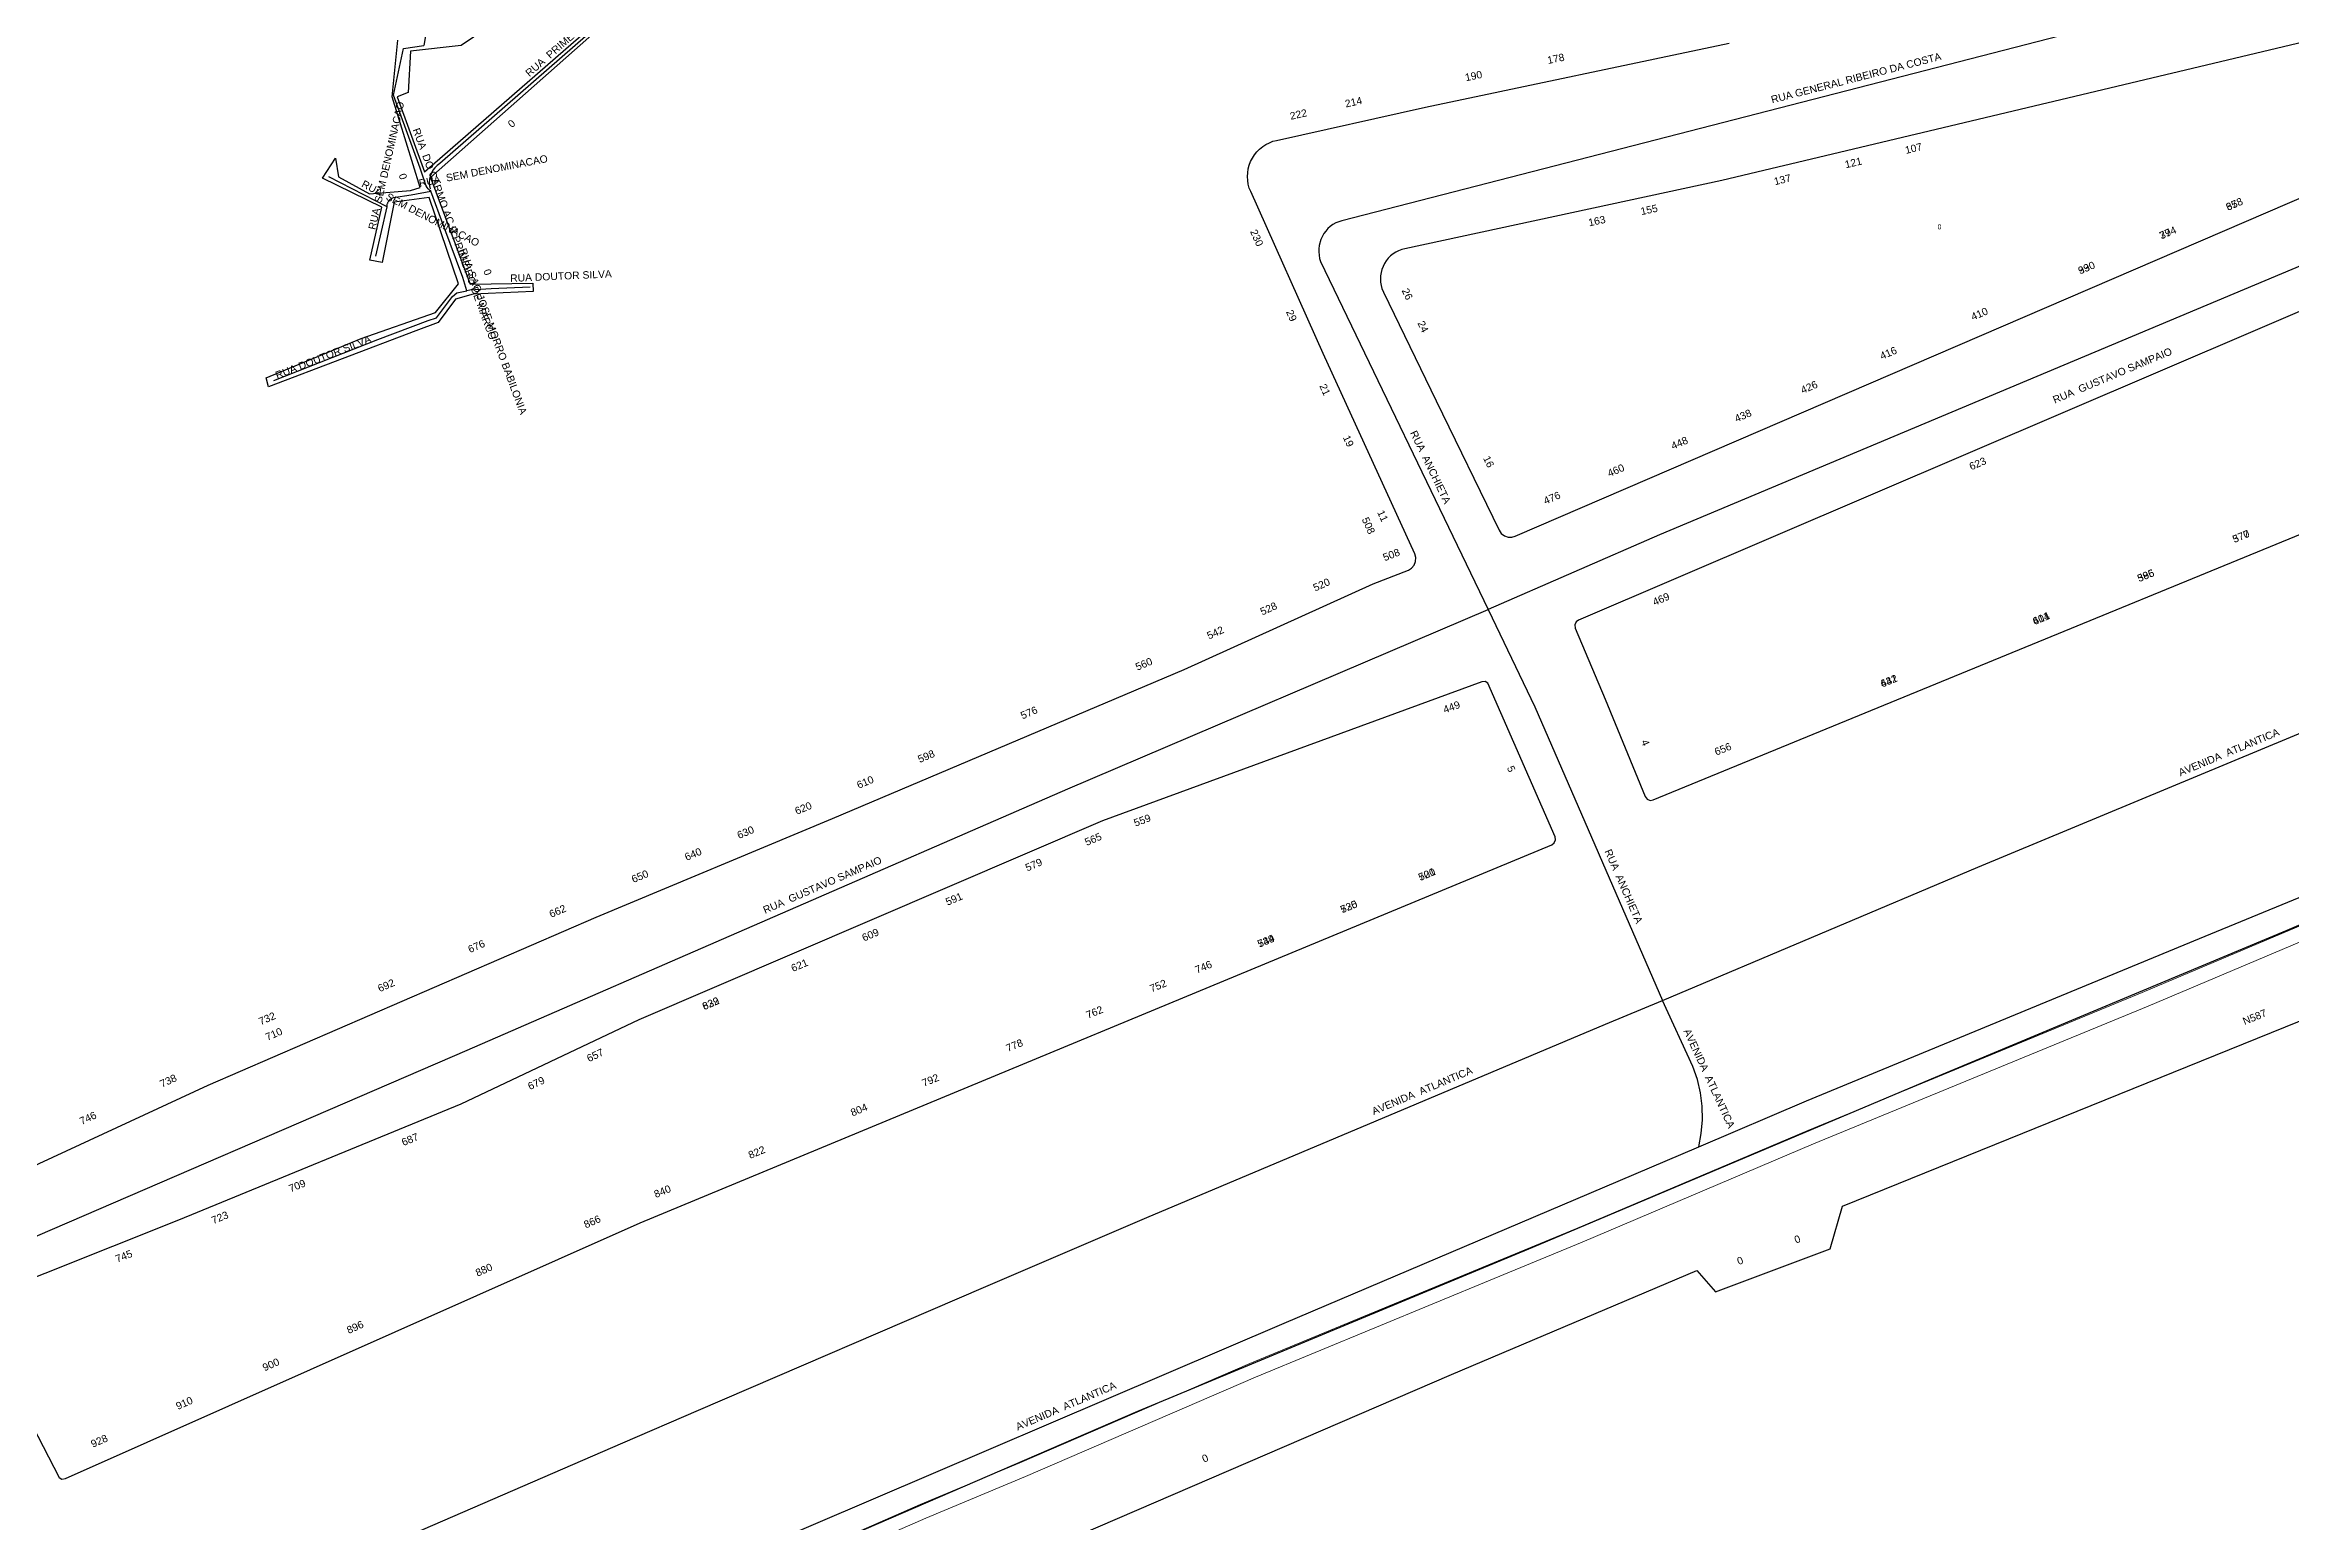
# Model space of a CAD drawing. Header units: millimetres. Extents: x 617751 to 636088, y 68402 to 77988.
# Drawn here: x 630989.5 to 631353.6, y 72090.8 to 72330.3 of the extents above; entities that cross this region are included whole.
import ezdxf

# ---------------------------------------------------------------- set-up
doc = ezdxf.new("R2010")
doc.units = ezdxf.units.MM
doc.header["$LTSCALE"] = 3
doc.header["$MEASUREMENT"] = 0
for name, color, linetype in [('ALINHAMENTO PREDIAL', 120, 'Continuous'), ('NOME LOGRADOURO', 252, 'Continuous'), ('NUMERAÇÃO', 7, 'Continuous'), ('OBRA DE ARTE', 190, 'Continuous')]:
    doc.layers.add(name, color=color, linetype=linetype)
doc.styles.get("Standard").update_dxf_attribs({"font": 'arial.ttf'})

msp = doc.modelspace()

# ---------------------------------------------------------------- linework, layer by layer
at = {"layer": 'ALINHAMENTO PREDIAL'}
for points in [[(631051.06, 72309.66), (631083.52, 72337.98), (631084.11, 72338.49), (631084.68, 72339.02), (631085.23, 72339.57), (631085.76, 72340.14), (631086.28, 72340.73), (631086.77, 72341.33), (631087.23, 72341.96), (631087.68, 72342.59), (631088.1, 72343.25), (631088.5, 72343.92), (631088.88, 72344.6), (631089.23, 72345.29), (631093.14, 72355.53), (631086.69, 72348.65), (631070.51, 72339.32), (631057.03, 72330.17), (631048.82, 72329.25), (631048.4, 72322.54), (631046.61, 72321.82), (631051.06, 72309.66)], [(631084.23, 72337.24), (631052.04, 72308.74), (631058.45, 72291.47), (631068.65, 72291.64), (631068.7, 72290.29), (631058.96, 72289.86), (631056.07, 72289.02), (631053.27, 72285.27), (631049.64, 72283.87), (631025.76, 72274.83), (631025.38, 72276.27), (631040.79, 72282.64), (631052.86, 72286.89), (631056.6, 72291.5), (631051.84, 72305.5), (631046.14, 72304.76), (631044.21, 72294.95), (631042.2, 72295.35), (631044.14, 72303.93), (631034.53, 72308.66), (631036.62, 72311.9), (631037.15, 72308.84), (631042.16, 72306.1), (631048.8, 72306.67), (631050.39, 72307.12), (631045.83, 72321.85), (631046.75, 72331.03)], [(631084.23, 72337.24), (631052.04, 72308.74), (631058.45, 72291.47), (631068.65, 72291.64), (631068.7, 72290.29), (631058.96, 72289.86), (631056.07, 72289.02), (631053.27, 72285.27), (631049.64, 72283.87), (631025.76, 72274.83), (631025.38, 72276.27), (631040.79, 72282.64), (631052.86, 72286.89), (631056.6, 72291.5), (631051.84, 72305.5), (631046.14, 72304.76), (631044.21, 72294.95), (631042.2, 72295.35), (631044.14, 72303.93), (631034.53, 72308.66), (631036.62, 72311.9), (631037.15, 72308.84), (631042.16, 72306.1), (631048.8, 72306.67), (631050.39, 72307.12), (631045.83, 72321.85), (631046.75, 72331.03)], [(631387.14, 72338.29), (631261.38, 72308.28), (631209.96, 72297.21), (631209.46, 72297.07), (631208.97, 72296.88), (631208.5, 72296.65), (631208.07, 72296.36), (631207.66, 72296.03), (631207.29, 72295.66), (631206.96, 72295.25), (631206.68, 72294.81), (631206.44, 72294.34), (631206.26, 72293.85), (631206.12, 72293.35), (631206.04, 72292.83), (631206.02, 72292.31), (631206.04, 72291.79), (631206.13, 72291.27), (631206.26, 72290.76), (631206.52, 72290.14)], [(630975.96, 72143.04), (631015.98, 72161.61), (631078.88, 72188.86), (631117.19, 72204.84), (631174.21, 72229.01), (631204.86, 72242.86), (631210.56, 72245.09), (631211.08, 72245.43), (631211.48, 72245.92), (631211.7, 72246.5), (631211.74, 72247.12), (631211.57, 72247.75), (631196.71, 72280.22), (631184.99, 72306.47), (631184.76, 72307.05), (631184.6, 72307.66), (631184.5, 72308.28), (631184.46, 72308.91), (631184.5, 72309.53), (631184.59, 72310.15), (631184.75, 72310.76), (631184.98, 72311.35), (631185.26, 72311.91), (631185.6, 72312.43), (631186, 72312.92), (631186.44, 72313.37), (631186.93, 72313.76), (631187.46, 72314.11), (631188.02, 72314.39), (631188.6, 72314.62), (631189.16, 72314.77), (631213.31, 72320.16), (631262.54, 72330.51)], [(630975.96, 72143.04), (631015.98, 72161.61), (631078.88, 72188.86), (631117.19, 72204.84), (631174.21, 72229.01), (631204.86, 72242.86), (631210.56, 72245.09), (631211.08, 72245.43), (631211.48, 72245.92), (631211.7, 72246.5), (631211.74, 72247.12), (631211.57, 72247.75), (631196.71, 72280.22), (631184.99, 72306.47), (631184.76, 72307.05), (631184.6, 72307.66), (631184.5, 72308.28), (631184.46, 72308.91), (631184.5, 72309.53), (631184.59, 72310.15), (631184.75, 72310.76), (631184.98, 72311.35), (631185.26, 72311.91), (631185.6, 72312.43), (631186, 72312.92), (631186.44, 72313.37), (631186.93, 72313.76), (631187.46, 72314.11), (631188.02, 72314.39), (631188.6, 72314.62), (631189.16, 72314.77), (631213.31, 72320.16), (631262.54, 72330.51)], [(631206.52, 72290.14), (631215.04, 72272.55), (631225.25, 72251.57), (631225.61, 72251.05), (631226.11, 72250.68), (631226.7, 72250.47), (631227.33, 72250.46), (631227.84, 72250.6), (631392.82, 72321.68)], [(631237.6, 72235.7), (631242.45, 72224.17), (631248.93, 72208.38), (631249.25, 72207.97), (631249.72, 72207.77), (631250.24, 72207.84), (631408.47, 72272.81), (631408.89, 72273.12), (631409.09, 72273.6), (631409.02, 72274.12), (631396.81, 72303.86), (631396.49, 72304.27), (631396.02, 72304.47), (631395.49, 72304.4), (631238.12, 72237.01), (631237.72, 72236.69), (631237.52, 72236.21), (631237.6, 72235.7)], [(630978.26, 72125.45), (630984.96, 72111.39), (630991.83, 72097.96), (630992.3, 72097.74), (630992.87, 72097.82), (631086.02, 72139.26), (631233.79, 72200.56), (631234.2, 72200.88), (631234.4, 72201.35), (631234.33, 72201.88), (631223.45, 72226.78), (631223, 72227.02), (631222.43, 72226.99), (631160.95, 72204.46), (631085.8, 72172.19), (631056.98, 72158.52), (631011.18, 72139.71), (630978.79, 72126.81), (630978.38, 72126.5), (630978.17, 72126.02), (630978.26, 72125.45)], [(631382.85, 72199.52), (631352.95, 72186.66), (631295.28, 72162.56), (631230.68, 72135.29), (631166.65, 72108.69), (631110.26, 72084.3)], [(631382.85, 72199.52), (631352.95, 72186.66), (631295.28, 72162.56), (631230.68, 72135.29), (631166.65, 72108.69), (631110.26, 72084.3)], [(631382.85, 72199.52), (631352.95, 72186.66), (631295.28, 72162.56), (631230.68, 72135.29), (631166.65, 72108.69), (631110.26, 72084.3)], [(631139.46, 72081.01), (631217.54, 72114.71), (631257.28, 72131.56), (631260.35, 72128.09), (631278.92, 72135.04), (631280.92, 72141.98), (631363.8, 72175.54)], [(631139.46, 72081.01), (631217.54, 72114.71), (631257.28, 72131.56), (631260.35, 72128.09), (631278.92, 72135.04), (631280.92, 72141.98), (631363.8, 72175.54)], [(631139.46, 72081.01), (631217.54, 72114.71), (631257.28, 72131.56), (631260.35, 72128.09), (631278.92, 72135.04), (631280.92, 72141.98), (631363.8, 72175.54)]]:
    msp.add_lwpolyline(points, dxfattribs=at)
at = {"layer": 'NOME LOGRADOURO'}
for points in [[(631083.92, 72337.52), (631053.53, 72311.01), (631053.12, 72310.7), (631052.75, 72310.33), (631052.44, 72309.92), (631052.18, 72309.46), (631051.99, 72308.98), (631051.88, 72308.47), (631051.83, 72307.95), (631051.86, 72307.43), (631051.96, 72306.92)], [(631339.76, 72337.85), (631199.75, 72301.75), (631199.25, 72301.59), (631198.77, 72301.38), (631198.32, 72301.12), (631197.89, 72300.82), (631197.5, 72300.47), (631197.15, 72300.08), (631196.83, 72299.66), (631196.34, 72298.7)], [(631052.09, 72306.52), (631051.87, 72306.72), (631051.67, 72306.93), (631051.49, 72307.16), (631051.34, 72307.41), (631051.21, 72307.68), (631050.35, 72310.26), (631046.03, 72322.08), (631047.65, 72329.68), (631050.97, 72330.14)], [(631051.39, 72332.65), (631050.97, 72330.14)], [(631405.38, 72313.55), (631395.92, 72311.11), (631387.36, 72307.95), (631251.25, 72250.82), (631223.46, 72238.73)], [(631044.99, 72303.98), (631035.56, 72308.89)], [(631044.99, 72303.98), (631044.99, 72304.09), (631045, 72304.2), (631045.01, 72304.31), (631045.04, 72304.41), (631045.07, 72304.52), (631045.1, 72304.62), (631045.15, 72304.72), (631045.2, 72304.82), (631045.26, 72304.92), (631045.32, 72305.01), (631045.39, 72305.09), (631045.47, 72305.17), (631045.55, 72305.24), (631045.64, 72305.31), (631045.73, 72305.38), (631045.82, 72305.43), (631045.92, 72305.48), (631046.02, 72305.53), (631048.89, 72305.93), (631052.08, 72306.55)], [(631057.95, 72290.37), (631057.27, 72292.53), (631054.2, 72300.82), (631052.08, 72306.55)], [(631057.95, 72290.37), (631057.27, 72292.53), (631054.2, 72300.82), (631052.08, 72306.55)], [(631043.18, 72295.99), (631044.99, 72303.98)], [(631196.34, 72298.7), (631196.07, 72297.73), (631196.01, 72297.21), (631196.01, 72296.69), (631196.06, 72296.16), (631196.16, 72295.65), (631196.32, 72295.15), (631223.46, 72238.73)], [(631026.62, 72275.85), (631043.52, 72282.49), (631051.64, 72285.58), (631053.01, 72286.02), (631055.61, 72289.45), (631056.33, 72290.04), (631057.95, 72290.37)], [(631068.19, 72290.96), (631061.86, 72290.68), (631058.42, 72290.49), (631057.95, 72290.37)], [(631257.61, 72151.6), (631275.07, 72159.07), (631338.8, 72185.4), (631385.39, 72204.55), (631465.84, 72236.76), (631470.69, 72238.36), (631513.87, 72252.59), (631537, 72258.31), (631575.35, 72266.77)], [(631251.74, 72175.34), (631302.85, 72196.92), (631369.27, 72224.57), (631423.94, 72246.58)], [(630965.09, 72127.48), (630980.85, 72133.99), (631058, 72167.29), (631155.34, 72209.62), (631223.46, 72238.73)], [(631223.46, 72238.73), (631231.06, 72222.93), (631251.74, 72175.34)], [(630882.82, 72014.05), (630893.06, 72019.56), (630901.47, 72023.42), (630953.4, 72046.77), (631024.85, 72078.33), (631083.19, 72103.61), (631095.46, 72108.93), (631141.66, 72128.78), (631168.13, 72140.15), (631242.52, 72171.51), (631251.74, 72175.34)], [(631257.61, 72151.6), (631258.03, 72153.77), (631258.21, 72155.97), (631258.17, 72158.18), (631257.89, 72160.37), (631257.39, 72162.52), (631256.67, 72164.61), (631251.74, 72175.34)], [(630868.15, 71983.23), (630878.39, 71986.56), (630895.96, 71993.9), (630915.26, 72002.74), (630984, 72032.97), (631005.62, 72042.57), (631059.98, 72066.7), (631068.14, 72070.32), (631104.79, 72086.35), (631190.42, 72123), (631244.55, 72146.01), (631257.61, 72151.6)], [(630868.15, 71983.23), (630878.39, 71986.56), (630895.96, 71993.9), (630915.26, 72002.74), (630984, 72032.97), (631005.62, 72042.57), (631059.98, 72066.7), (631068.14, 72070.32), (631104.79, 72086.35), (631190.42, 72123), (631244.55, 72146.01), (631257.61, 72151.6)]]:
    msp.add_lwpolyline(points, dxfattribs=at)
at = {"layer": 'OBRA DE ARTE', "lineweight": 20}
for points in [[(631715.64, 72276.49), (631690.01, 72275.78), (631668.86, 72274.64), (631653.84, 72273.69), (631643.76, 72272.56), (631617.15, 72270.21), (631601.69, 72267.7), (631577.16, 72263.61), (631557.18, 72259.01), (631529.96, 72252.31), (631504.51, 72245.28), (631456.78, 72228.77), (631427.48, 72217.29), (631381.06, 72198.42), (631329.51, 72176.6), (631275.27, 72154.27), (631237.8, 72138.36), (631223.56, 72132.45), (631184.86, 72116.45), (631147.56, 72100.37), (631131.41, 72093.6), (631096.01, 72078.12)], [(631715.7, 72274.09), (631690.11, 72273.39), (631669, 72272.25), (631654.05, 72271.3), (631644, 72270.17), (631617.44, 72267.83), (631602.07, 72265.33), (631577.62, 72261.26), (631557.73, 72256.67), (631530.56, 72249.99), (631505.22, 72242.99), (631457.61, 72226.52), (631428.37, 72215.06), (631381.98, 72196.21), (631330.44, 72174.39), (631276.19, 72152.06), (631238.73, 72136.15), (631224.47, 72130.24), (631185.79, 72114.24), (631148.5, 72098.16), (631132.35, 72091.39), (631096.96, 72075.92)]]:
    msp.add_lwpolyline(points, dxfattribs=at)

# ---------------------------------------------------------------- texts
at = {"layer": 'ALINHAMENTO PREDIAL'}
msp.add_text('0', height=0.8, dxfattribs=at).set_placement((631296.33, 72300.36))
at = {"layer": 'NOME LOGRADOURO'}
for s, rotation, p in [('RUA  PRIMEIRO DE MARCO MORRO BABILONIA', 41.1046, (631068.07, 72325.02)), ('RUA GENERAL RIBEIRO DA COSTA', 14.46, (631269.51, 72320.77)), ('RUA  SEM DENOMINACAO', 77.25, (631043.11, 72300.2)), ('RUA  DO CARMO AC R PRIMEIRO DE MARCO', 290.0942, (631049.13, 72316.51)), ('RUA  SEM DENOMINACAO', 11.02, (631050.29, 72307.22)), ('RUA  SEM DENOMINACAO', 332.46, (631040.74, 72307.32)), ('RUA SAO JOSE MORRO BABILONIA', 290.32, (631056.67, 72297.02)), ('RUA SAO JOSE MORRO BABILONIA', 290.32, (631056.67, 72297.02)), ('RUA DOUTOR SILVA', 2.55, (631064.98, 72291.82)), ('RUA DOUTOR SILVA', 21.46, (631027.19, 72276.07)), ('RUA  GUSTAVO SAMPAIO', 22.77, (631315.32, 72272.09)), ('RUA  ANCHIETA', 295.6892, (631210.79, 72267.37)), ('AVENIDA  ATLANTICA', 22.6, (631335.68, 72211.66)), ('RUA  GUSTAVO SAMPAIO', 23.5027, (631106.27, 72189.37)), ('RUA  ANCHIETA', 293.4871, (631242.32, 72199.53)), ('AVENIDA  ATLANTICA', 294.6769, (631255.12, 72170.39)), ('AVENIDA  ATLANTICA', 22.8603, (631204.94, 72156.75)), ('AVENIDA  ATLANTICA', 23.1711, (631147.22, 72105.59)), ('AVENIDA  ATLANTICA', 23.1711, (631147.22, 72105.59))]:
    msp.add_text(s, height=1.2, rotation=rotation, dxfattribs=at).set_placement(p)
at = {"layer": 'NUMERAÇÃO'}
for s, rotation, p in [('190', 11.8746, (631219.87, 72324.35)), ('178', 11.8746, (631233.2, 72327.15)), ('222', 12.5831, (631191.49, 72318.1)), ('214', 12.5831, (631200.42, 72320.1)), ('0', 41.5468, (631065.23, 72316.74)), ('121', 13.4283, (631281.45, 72310.24)), ('107', 13.4283, (631291.21, 72312.57)), ('0', 287.1531, (631046.87, 72309.19)), ('137', 13.4283, (631269.96, 72307.5)), ('155', 12.1557, (631248.33, 72302.65)), ('358', 23.3069, (631343.39, 72303.34)), ('67', 23.3069, (631343.39, 72303.34)), ('163', 12.1557, (631239.86, 72300.83)), ('79', 23.3069, (631332.6, 72298.7)), ('374', 23.3069, (631332.6, 72298.7)), ('230', 294.0262, (631184.86, 72300.01)), ('230', 294.0262, (631184.86, 72300.01)), ('0', 290.3149, (631060.57, 72293.64)), ('390', 23.3069, (631319.42, 72293.02)), ('93', 23.3069, (631319.42, 72293.02)), ('26', 295.8115, (631209.43, 72290.44)), ('29', 294.0262, (631190.68, 72286.98)), ('410', 23.3069, (631302.06, 72285.55)), ('24', 295.8115, (631211.99, 72285.15)), ('416', 23.3069, (631287.3, 72279.19)), ('21', 294.5557, (631196.09, 72274.96)), ('426', 23.3069, (631274.46, 72273.66)), ('438', 23.3069, (631263.74, 72269.04)), ('19', 294.5557, (631199.9, 72266.63)), ('448', 23.3069, (631253.44, 72264.61)), ('16', 295.9175, (631222.62, 72263.26)), ('460', 23.3069, (631243.13, 72260.17)), ('623', 23.1936, (631301.78, 72261.27)), ('476', 23.3069, (631232.77, 72255.71)), ('508', 294.5557, (631202.96, 72253.34)), ('11', 294.5557, (631205.46, 72254.49)), ('570', 22.3346, (631344.44, 72249.49)), ('377', 22.3346, (631344.44, 72249.49)), ('508', 21.398, (631206.71, 72246.53)), ('520', 24.3255, (631195.44, 72241.62)), ('586', 22.3346, (631329.01, 72243.15)), ('395', 22.3346, (631329.01, 72243.15)), ('528', 24.3255, (631186.86, 72237.74)), ('469', 23.1936, (631250.46, 72239.3)), ('542', 24.3255, (631178.23, 72233.84)), ('604', 22.3346, (631312.04, 72236.18)), ('411', 22.3346, (631312.04, 72236.18)), ('560', 22.9824, (631166.62, 72228.78)), ('632', 22.3346, (631287.36, 72226.05)), ('441', 22.3346, (631287.36, 72226.05)), ('576', 22.9824, (631148, 72220.89)), ('449', 20.1361, (631216.44, 72221.86)), ('4', 292.2782, (631248.24, 72217.32)), ('656', 22.3346, (631260.46, 72215.01)), ('598', 22.9824, (631131.34, 72213.82)), ('5', 293.3615, (631226.49, 72213.06)), ('610', 22.9824, (631121.45, 72209.63)), ('620', 22.6546, (631111.41, 72205.41)), ('630', 22.6546, (631102.05, 72201.5)), ('565', 23.2508, (631158.41, 72200.37)), ('559', 20.1361, (631166.3, 72203.49)), ('640', 22.6546, (631093.55, 72197.96)), ('650', 22.6546, (631084.93, 72194.36)), ('579', 23.2508, (631148.77, 72196.23)), ('700', 22.5418, (631212.47, 72194.69)), ('521', 22.5418, (631212.47, 72194.69)), ('591', 23.2508, (631135.85, 72190.68)), ('720', 22.5418, (631199.83, 72189.45)), ('535', 22.5418, (631199.83, 72189.45)), ('662', 23.4399, (631071.6, 72188.7)), ('676', 23.4399, (631058.44, 72183)), ('609', 23.2508, (631122.3, 72184.87)), ('734', 22.5418, (631186.4, 72183.88)), ('549', 22.5418, (631186.4, 72183.88)), ('621', 23.2508, (631110.8, 72179.93)), ('746', 22.5418, (631176.27, 72179.67)), ('692', 23.4399, (631043.81, 72176.66)), ('752', 22.5418, (631168.92, 72176.62)), ('732', 23.4399, (631024.51, 72171.3)), ('822', 23.2508, (631096.41, 72173.75)), ('639', 23.2508, (631096.41, 72173.75)), ('762', 22.5418, (631158.61, 72172.34)), ('N587', 22.0569, (631346.09, 72171.34)), ('710', 23.4399, (631025.6, 72168.77)), ('657', 25.3873, (631077.73, 72165.31)), ('778', 22.5418, (631145.63, 72166.96)), ('738', 24.9018, (631008.51, 72161.17)), ('679', 25.3873, (631068.17, 72160.78)), ('792', 22.5418, (631132.01, 72161.31)), ('804', 22.5418, (631120.44, 72156.51)), ('746', 24.9018, (630995.5, 72155.13)), ('687', 22.3392, (631047.66, 72151.71)), ('822', 22.5418, (631103.86, 72149.63)), ('709', 22.3392, (631029.36, 72144.2)), ('840', 22.5418, (631088.57, 72143.29)), ('723', 22.3392, (631016.83, 72139.05)), ('866', 23.9946, (631077.22, 72138.35)), ('0', 20.5124, (631273.37, 72135.9)), ('745', 21.727, (631001.26, 72132.8)), ('0', 20.5124, (631264.09, 72132.42)), ('880', 23.9946, (631059.67, 72130.54)), ('896', 23.9946, (631038.79, 72121.25)), ('900', 23.9946, (631025.14, 72115.18)), ('910', 23.9946, (631011.1, 72108.93)), ('928', 23.9946, (630997.31, 72102.8)), ('0', 23.3573, (631177.41, 72100.38))]:
    msp.add_text(s, height=1.2, rotation=rotation, dxfattribs=at).set_placement(p)

doc.saveas('drawing.dxf')
